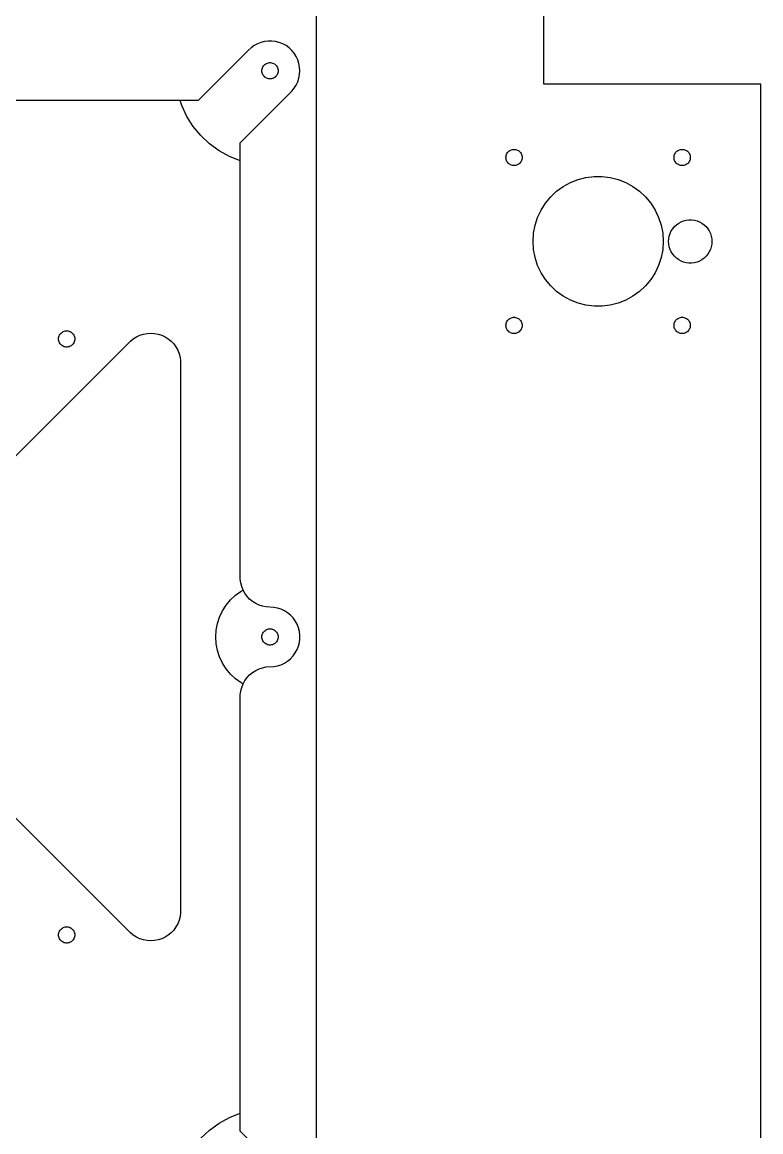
# Model space of a CAD drawing. Header units: millimetres. Extents: x -400 to 400, y 10 to 536.
# Drawn here: x 263.8 to 400, y 188.7 to 393.5 of the extents above; entities that cross this region are included whole.
import ezdxf

# ---------------------------------------------------------------- set-up
doc = ezdxf.new("R2010")
doc.units = ezdxf.units.MM
doc.layers.add('iTopie_plates-LaserCut_2x0.25in_thickness_2x400mm_2x380mm_2x330mm_rods_wide-triangle-holes.dxf_layer_1', color=1, linetype='Continuous')
doc.layers.add('iTopie_plates-LaserCut_2x0.25in_thickness_2x400mm_2x380mm_2x330mm_rods_wide-triangle-holes.dxf_layer_2', color=2, linetype='Continuous')

msp = doc.modelspace()

# ---------------------------------------------------------------- linework, layer by layer
at = {"layer": 'iTopie_plates-LaserCut_2x0.25in_thickness_2x400mm_2x380mm_2x330mm_rods_wide-triangle-holes.dxf_layer_1'}
for points in [[(318, 466), (318, 166)], [(400, 106), (400, 382), (400, 382), (360, 382), (360, 382), (360, 398)], [(313.509, 179.265), (304, 188.774), (304, 188.774), (304, 269), (304, 269), (304.011, 269), (304.011, 269), (304.011, 269.345), (304.011, 269.345), (304.097, 270.031), (304.097, 270.031), (304.269, 270.7), (304.269, 270.7), (304.523, 271.342), (304.523, 271.342), (304.856, 271.947), (304.856, 271.947), (305.262, 272.506), (305.262, 272.506), (305.735, 273.009), (305.735, 273.009), (306.267, 273.45), (306.267, 273.45), (306.85, 273.82), (306.85, 273.82), (307.475, 274.114), (307.475, 274.114), (308.132, 274.327), (308.132, 274.327), (308.811, 274.457), (308.811, 274.457), (310.189, 274.543), (310.189, 274.543), (310.868, 274.673), (310.868, 274.673), (311.525, 274.886), (311.525, 274.886), (312.15, 275.18), (312.15, 275.18), (312.733, 275.55), (312.733, 275.55), (313.265, 275.991), (313.265, 275.991), (313.738, 276.494), (313.738, 276.494), (314.144, 277.053), (314.144, 277.053), (314.477, 277.658), (314.477, 277.658), (314.731, 278.3), (314.731, 278.3), (314.903, 278.969), (314.903, 278.969), (314.989, 279.655), (314.989, 279.655), (314.989, 280.345), (314.989, 280.345), (314.903, 281.031), (314.903, 281.031), (314.731, 281.7), (314.731, 281.7), (314.477, 282.342), (314.477, 282.342), (314.144, 282.947), (314.144, 282.947), (313.738, 283.506), (313.738, 283.506), (313.265, 284.009), (313.265, 284.009), (312.733, 284.45), (312.733, 284.45), (312.15, 284.82), (312.15, 284.82), (311.525, 285.114), (311.525, 285.114), (310.868, 285.327), (310.868, 285.327), (310.189, 285.457), (310.189, 285.457), (308.811, 285.543), (308.811, 285.543), (308.132, 285.673), (308.132, 285.673), (307.475, 285.886), (307.475, 285.886), (306.85, 286.18), (306.85, 286.18), (306.267, 286.55), (306.267, 286.55), (305.735, 286.991), (305.735, 286.991), (305.262, 287.494), (305.262, 287.494), (304.856, 288.053), (304.856, 288.053), (304.523, 288.658), (304.523, 288.658), (304.269, 289.3), (304.269, 289.3), (304.097, 289.969), (304.097, 289.969), (304.011, 290.655), (304.011, 290.655), (304.011, 291), (304.011, 291), (304, 291), (304, 291), (304, 371.226), (304, 371.226), (313.509, 380.735), (313.509, 380.735), (313.95, 381.267), (313.95, 381.267), (314.32, 381.85), (314.32, 381.85), (314.614, 382.475), (314.614, 382.475), (314.827, 383.132), (314.827, 383.132), (314.957, 383.811), (314.957, 383.811), (315, 384.5), (315, 384.5), (314.957, 385.189), (314.957, 385.189), (314.827, 385.868), (314.827, 385.868), (314.614, 386.525), (314.614, 386.525), (314.32, 387.15), (314.32, 387.15), (313.95, 387.733), (313.95, 387.733), (313.509, 388.265), (313.509, 388.265), (313.006, 388.738), (313.006, 388.738), (312.447, 389.144), (312.447, 389.144), (311.842, 389.477), (311.842, 389.477), (311.2, 389.731), (311.2, 389.731), (310.531, 389.903), (310.531, 389.903), (309.845, 389.989), (309.845, 389.989), (309.155, 389.989), (309.155, 389.989), (308.469, 389.903), (308.469, 389.903), (307.8, 389.731), (307.8, 389.731), (307.158, 389.477), (307.158, 389.477), (306.553, 389.144), (306.553, 389.144), (305.994, 388.738), (305.994, 388.738), (305.491, 388.265), (305.491, 388.265), (296.226, 379), (296.226, 379), (113.774, 379)], [(309.406, 383.003), (309.219, 383.027), (309.219, 383.027), (309.036, 383.073), (309.036, 383.073), (308.861, 383.143), (308.861, 383.143), (308.696, 383.234), (308.696, 383.234), (308.544, 383.344), (308.544, 383.344), (308.407, 383.473), (308.407, 383.473), (308.286, 383.618), (308.286, 383.618), (308.186, 383.777), (308.186, 383.777), (308.105, 383.948), (308.105, 383.948), (308.047, 384.127), (308.047, 384.127), (308.012, 384.312), (308.012, 384.312), (308, 384.5), (308, 384.5), (308.012, 384.688), (308.012, 384.688), (308.047, 384.873), (308.047, 384.873), (308.105, 385.052), (308.105, 385.052), (308.186, 385.223), (308.186, 385.223), (308.286, 385.382), (308.286, 385.382), (308.407, 385.527), (308.407, 385.527), (308.544, 385.656), (308.544, 385.656), (308.696, 385.766), (308.696, 385.766), (308.861, 385.857), (308.861, 385.857), (309.036, 385.927), (309.036, 385.927), (309.219, 385.973), (309.219, 385.973), (309.406, 385.997), (309.406, 385.997), (309.594, 385.997), (309.594, 385.997), (309.781, 385.973), (309.781, 385.973), (309.964, 385.927), (309.964, 385.927), (310.139, 385.857), (310.139, 385.857), (310.304, 385.766), (310.304, 385.766), (310.456, 385.656), (310.456, 385.656), (310.593, 385.527), (310.593, 385.527), (310.714, 385.382), (310.714, 385.382), (310.814, 385.223), (310.814, 385.223), (310.895, 385.052), (310.895, 385.052), (310.953, 384.873), (310.953, 384.873), (310.988, 384.688), (310.988, 384.688), (311, 384.5), (311, 384.5), (310.988, 384.312), (310.988, 384.312), (310.953, 384.127), (310.953, 384.127), (310.895, 383.948), (310.895, 383.948), (310.814, 383.777), (310.814, 383.777), (310.714, 383.618), (310.714, 383.618), (310.593, 383.473), (310.593, 383.473), (310.456, 383.344), (310.456, 383.344), (310.304, 383.234), (310.304, 383.234), (310.139, 383.143), (310.139, 383.143), (309.964, 383.073), (309.964, 383.073), (309.781, 383.027), (309.781, 383.027), (309.594, 383.003), (309.594, 383.003), (309.406, 383.003)], [(354.406, 367.003), (354.219, 367.027), (354.219, 367.027), (354.036, 367.073), (354.036, 367.073), (353.861, 367.143), (353.861, 367.143), (353.696, 367.234), (353.696, 367.234), (353.544, 367.344), (353.544, 367.344), (353.407, 367.473), (353.407, 367.473), (353.286, 367.618), (353.286, 367.618), (353.186, 367.777), (353.186, 367.777), (353.105, 367.948), (353.105, 367.948), (353.047, 368.127), (353.047, 368.127), (353.012, 368.312), (353.012, 368.312), (353, 368.5), (353, 368.5), (353.012, 368.688), (353.012, 368.688), (353.047, 368.873), (353.047, 368.873), (353.105, 369.052), (353.105, 369.052), (353.186, 369.223), (353.186, 369.223), (353.286, 369.382), (353.286, 369.382), (353.407, 369.527), (353.407, 369.527), (353.544, 369.656), (353.544, 369.656), (353.696, 369.766), (353.696, 369.766), (353.861, 369.857), (353.861, 369.857), (354.036, 369.927), (354.036, 369.927), (354.219, 369.973), (354.219, 369.973), (354.406, 369.997), (354.406, 369.997), (354.594, 369.997), (354.594, 369.997), (354.781, 369.973), (354.781, 369.973), (354.964, 369.927), (354.964, 369.927), (355.139, 369.857), (355.139, 369.857), (355.304, 369.766), (355.304, 369.766), (355.456, 369.656), (355.456, 369.656), (355.593, 369.527), (355.593, 369.527), (355.714, 369.382), (355.714, 369.382), (355.814, 369.223), (355.814, 369.223), (355.895, 369.052), (355.895, 369.052), (355.953, 368.873), (355.953, 368.873), (355.988, 368.688), (355.988, 368.688), (356, 368.5), (356, 368.5), (355.988, 368.312), (355.988, 368.312), (355.953, 368.127), (355.953, 368.127), (355.895, 367.948), (355.895, 367.948), (355.814, 367.777), (355.814, 367.777), (355.714, 367.618), (355.714, 367.618), (355.593, 367.473), (355.593, 367.473), (355.456, 367.344), (355.456, 367.344), (355.304, 367.234), (355.304, 367.234), (355.139, 367.143), (355.139, 367.143), (354.964, 367.073), (354.964, 367.073), (354.781, 367.027), (354.781, 367.027), (354.594, 367.003), (354.594, 367.003), (354.406, 367.003)], [(385.406, 367.003), (385.219, 367.027), (385.219, 367.027), (385.036, 367.073), (385.036, 367.073), (384.861, 367.143), (384.861, 367.143), (384.696, 367.234), (384.696, 367.234), (384.544, 367.344), (384.544, 367.344), (384.407, 367.473), (384.407, 367.473), (384.286, 367.618), (384.286, 367.618), (384.186, 367.777), (384.186, 367.777), (384.105, 367.948), (384.105, 367.948), (384.047, 368.127), (384.047, 368.127), (384.012, 368.312), (384.012, 368.312), (384, 368.5), (384, 368.5), (384.012, 368.688), (384.012, 368.688), (384.047, 368.873), (384.047, 368.873), (384.105, 369.052), (384.105, 369.052), (384.186, 369.223), (384.186, 369.223), (384.286, 369.382), (384.286, 369.382), (384.407, 369.527), (384.407, 369.527), (384.544, 369.656), (384.544, 369.656), (384.696, 369.766), (384.696, 369.766), (384.861, 369.857), (384.861, 369.857), (385.036, 369.927), (385.036, 369.927), (385.219, 369.973), (385.219, 369.973), (385.406, 369.997), (385.406, 369.997), (385.594, 369.997), (385.594, 369.997), (385.781, 369.973), (385.781, 369.973), (385.964, 369.927), (385.964, 369.927), (386.139, 369.857), (386.139, 369.857), (386.304, 369.766), (386.304, 369.766), (386.456, 369.656), (386.456, 369.656), (386.593, 369.527), (386.593, 369.527), (386.714, 369.382), (386.714, 369.382), (386.814, 369.223), (386.814, 369.223), (386.895, 369.052), (386.895, 369.052), (386.953, 368.873), (386.953, 368.873), (386.988, 368.688), (386.988, 368.688), (387, 368.5), (387, 368.5), (386.988, 368.312), (386.988, 368.312), (386.953, 368.127), (386.953, 368.127), (386.895, 367.948), (386.895, 367.948), (386.814, 367.777), (386.814, 367.777), (386.714, 367.618), (386.714, 367.618), (386.593, 367.473), (386.593, 367.473), (386.456, 367.344), (386.456, 367.344), (386.304, 367.234), (386.304, 367.234), (386.139, 367.143), (386.139, 367.143), (385.964, 367.073), (385.964, 367.073), (385.781, 367.027), (385.781, 367.027), (385.594, 367.003), (385.594, 367.003), (385.406, 367.003)], [(369.247, 341.024), (367.751, 341.213), (367.751, 341.213), (366.292, 341.587), (366.292, 341.587), (364.891, 342.142), (364.891, 342.142), (363.57, 342.868), (363.57, 342.868), (362.351, 343.754), (362.351, 343.754), (361.252, 344.785), (361.252, 344.785), (360.292, 345.947), (360.292, 345.947), (359.484, 347.219), (359.484, 347.219), (358.843, 348.583), (358.843, 348.583), (358.377, 350.016), (358.377, 350.016), (358.095, 351.496), (358.095, 351.496), (358, 353), (358, 353), (358.095, 354.504), (358.095, 354.504), (358.377, 355.984), (358.377, 355.984), (358.843, 357.417), (358.843, 357.417), (359.484, 358.781), (359.484, 358.781), (360.292, 360.053), (360.292, 360.053), (361.252, 361.215), (361.252, 361.215), (362.351, 362.246), (362.351, 362.246), (363.57, 363.132), (363.57, 363.132), (364.891, 363.858), (364.891, 363.858), (366.292, 364.413), (366.292, 364.413), (367.751, 364.787), (367.751, 364.787), (369.247, 364.976), (369.247, 364.976), (370.753, 364.976), (370.753, 364.976), (372.249, 364.787), (372.249, 364.787), (373.708, 364.413), (373.708, 364.413), (375.109, 363.858), (375.109, 363.858), (376.43, 363.132), (376.43, 363.132), (377.649, 362.246), (377.649, 362.246), (378.748, 361.215), (378.748, 361.215), (379.708, 360.053), (379.708, 360.053), (380.516, 358.781), (380.516, 358.781), (381.157, 357.417), (381.157, 357.417), (381.623, 355.984), (381.623, 355.984), (381.905, 354.504), (381.905, 354.504), (382, 353), (382, 353), (381.905, 351.496), (381.905, 351.496), (381.623, 350.016), (381.623, 350.016), (381.157, 348.583), (381.157, 348.583), (380.516, 347.219), (380.516, 347.219), (379.708, 345.947), (379.708, 345.947), (378.748, 344.785), (378.748, 344.785), (377.649, 343.754), (377.649, 343.754), (376.43, 342.868), (376.43, 342.868), (375.109, 342.142), (375.109, 342.142), (373.708, 341.587), (373.708, 341.587), (372.249, 341.213), (372.249, 341.213), (370.753, 341.024), (370.753, 341.024), (369.247, 341.024)], [(386.749, 349.008), (386.25, 349.071), (386.25, 349.071), (385.764, 349.196), (385.764, 349.196), (385.297, 349.381), (385.297, 349.381), (384.857, 349.623), (384.857, 349.623), (384.45, 349.918), (384.45, 349.918), (384.084, 350.262), (384.084, 350.262), (383.764, 350.649), (383.764, 350.649), (383.495, 351.073), (383.495, 351.073), (383.281, 351.528), (383.281, 351.528), (383.126, 352.005), (383.126, 352.005), (383.032, 352.499), (383.032, 352.499), (383, 353), (383, 353), (383.032, 353.501), (383.032, 353.501), (383.126, 353.995), (383.126, 353.995), (383.281, 354.472), (383.281, 354.472), (383.495, 354.927), (383.495, 354.927), (383.764, 355.351), (383.764, 355.351), (384.084, 355.738), (384.084, 355.738), (384.45, 356.082), (384.45, 356.082), (384.857, 356.377), (384.857, 356.377), (385.297, 356.619), (385.297, 356.619), (385.764, 356.804), (385.764, 356.804), (386.25, 356.929), (386.25, 356.929), (386.749, 356.992), (386.749, 356.992), (387.251, 356.992), (387.251, 356.992), (387.75, 356.929), (387.75, 356.929), (388.236, 356.804), (388.236, 356.804), (388.703, 356.619), (388.703, 356.619), (389.143, 356.377), (389.143, 356.377), (389.55, 356.082), (389.55, 356.082), (389.916, 355.738), (389.916, 355.738), (390.236, 355.351), (390.236, 355.351), (390.505, 354.927), (390.505, 354.927), (390.719, 354.472), (390.719, 354.472), (390.874, 353.995), (390.874, 353.995), (390.968, 353.501), (390.968, 353.501), (391, 353), (391, 353), (390.968, 352.499), (390.968, 352.499), (390.874, 352.005), (390.874, 352.005), (390.719, 351.528), (390.719, 351.528), (390.505, 351.073), (390.505, 351.073), (390.236, 350.649), (390.236, 350.649), (389.916, 350.262), (389.916, 350.262), (389.55, 349.918), (389.55, 349.918), (389.143, 349.623), (389.143, 349.623), (388.703, 349.381), (388.703, 349.381), (388.236, 349.196), (388.236, 349.196), (387.75, 349.071), (387.75, 349.071), (387.251, 349.008), (387.251, 349.008), (386.749, 349.008)], [(354.406, 336.003), (354.219, 336.027), (354.219, 336.027), (354.036, 336.073), (354.036, 336.073), (353.861, 336.143), (353.861, 336.143), (353.696, 336.234), (353.696, 336.234), (353.544, 336.344), (353.544, 336.344), (353.407, 336.473), (353.407, 336.473), (353.286, 336.618), (353.286, 336.618), (353.186, 336.777), (353.186, 336.777), (353.105, 336.948), (353.105, 336.948), (353.047, 337.127), (353.047, 337.127), (353.012, 337.312), (353.012, 337.312), (353, 337.5), (353, 337.5), (353.012, 337.688), (353.012, 337.688), (353.047, 337.873), (353.047, 337.873), (353.105, 338.052), (353.105, 338.052), (353.186, 338.223), (353.186, 338.223), (353.286, 338.382), (353.286, 338.382), (353.407, 338.527), (353.407, 338.527), (353.544, 338.656), (353.544, 338.656), (353.696, 338.766), (353.696, 338.766), (353.861, 338.857), (353.861, 338.857), (354.036, 338.927), (354.036, 338.927), (354.219, 338.973), (354.219, 338.973), (354.406, 338.997), (354.406, 338.997), (354.594, 338.997), (354.594, 338.997), (354.781, 338.973), (354.781, 338.973), (354.964, 338.927), (354.964, 338.927), (355.139, 338.857), (355.139, 338.857), (355.304, 338.766), (355.304, 338.766), (355.456, 338.656), (355.456, 338.656), (355.593, 338.527), (355.593, 338.527), (355.714, 338.382), (355.714, 338.382), (355.814, 338.223), (355.814, 338.223), (355.895, 338.052), (355.895, 338.052), (355.953, 337.873), (355.953, 337.873), (355.988, 337.688), (355.988, 337.688), (356, 337.5), (356, 337.5), (355.988, 337.312), (355.988, 337.312), (355.953, 337.127), (355.953, 337.127), (355.895, 336.948), (355.895, 336.948), (355.814, 336.777), (355.814, 336.777), (355.714, 336.618), (355.714, 336.618), (355.593, 336.473), (355.593, 336.473), (355.456, 336.344), (355.456, 336.344), (355.304, 336.234), (355.304, 336.234), (355.139, 336.143), (355.139, 336.143), (354.964, 336.073), (354.964, 336.073), (354.781, 336.027), (354.781, 336.027), (354.594, 336.003), (354.594, 336.003), (354.406, 336.003)], [(385.406, 336.003), (385.219, 336.027), (385.219, 336.027), (385.036, 336.073), (385.036, 336.073), (384.861, 336.143), (384.861, 336.143), (384.696, 336.234), (384.696, 336.234), (384.544, 336.344), (384.544, 336.344), (384.407, 336.473), (384.407, 336.473), (384.286, 336.618), (384.286, 336.618), (384.186, 336.777), (384.186, 336.777), (384.105, 336.948), (384.105, 336.948), (384.047, 337.127), (384.047, 337.127), (384.012, 337.312), (384.012, 337.312), (384, 337.5), (384, 337.5), (384.012, 337.688), (384.012, 337.688), (384.047, 337.873), (384.047, 337.873), (384.105, 338.052), (384.105, 338.052), (384.186, 338.223), (384.186, 338.223), (384.286, 338.382), (384.286, 338.382), (384.407, 338.527), (384.407, 338.527), (384.544, 338.656), (384.544, 338.656), (384.696, 338.766), (384.696, 338.766), (384.861, 338.857), (384.861, 338.857), (385.036, 338.927), (385.036, 338.927), (385.219, 338.973), (385.219, 338.973), (385.406, 338.997), (385.406, 338.997), (385.594, 338.997), (385.594, 338.997), (385.781, 338.973), (385.781, 338.973), (385.964, 338.927), (385.964, 338.927), (386.139, 338.857), (386.139, 338.857), (386.304, 338.766), (386.304, 338.766), (386.456, 338.656), (386.456, 338.656), (386.593, 338.527), (386.593, 338.527), (386.714, 338.382), (386.714, 338.382), (386.814, 338.223), (386.814, 338.223), (386.895, 338.052), (386.895, 338.052), (386.953, 337.873), (386.953, 337.873), (386.988, 337.688), (386.988, 337.688), (387, 337.5), (387, 337.5), (386.988, 337.312), (386.988, 337.312), (386.953, 337.127), (386.953, 337.127), (386.895, 336.948), (386.895, 336.948), (386.814, 336.777), (386.814, 336.777), (386.714, 336.618), (386.714, 336.618), (386.593, 336.473), (386.593, 336.473), (386.456, 336.344), (386.456, 336.344), (386.304, 336.234), (386.304, 336.234), (386.139, 336.143), (386.139, 336.143), (385.964, 336.073), (385.964, 336.073), (385.781, 336.027), (385.781, 336.027), (385.594, 336.003), (385.594, 336.003), (385.406, 336.003)], [(233.155, 284.009), (283.735, 334.589), (283.735, 334.589), (284.267, 335.029), (284.267, 335.029), (284.85, 335.399), (284.85, 335.399), (285.475, 335.693), (285.475, 335.693), (286.132, 335.907), (286.132, 335.907), (286.811, 336.036), (286.811, 336.036), (287.5, 336.08), (287.5, 336.08), (288.189, 336.036), (288.189, 336.036), (288.868, 335.907), (288.868, 335.907), (289.525, 335.693), (289.525, 335.693), (290.15, 335.399), (290.15, 335.399), (290.733, 335.029), (290.733, 335.029), (291.265, 334.589), (291.265, 334.589), (291.738, 334.086), (291.738, 334.086), (292.144, 333.527), (292.144, 333.527), (292.477, 332.921), (292.477, 332.921), (292.731, 332.279), (292.731, 332.279), (292.903, 331.61), (292.903, 331.61), (292.989, 330.925), (292.989, 330.925), (292.989, 229.075), (292.989, 229.075), (292.903, 228.39), (292.903, 228.39), (292.731, 227.721), (292.731, 227.721), (292.477, 227.079), (292.477, 227.079), (292.144, 226.473), (292.144, 226.473), (291.738, 225.914), (291.738, 225.914), (291.265, 225.411), (291.265, 225.411), (290.733, 224.971), (290.733, 224.971), (290.15, 224.601), (290.15, 224.601), (289.525, 224.307), (289.525, 224.307), (288.868, 224.093), (288.868, 224.093), (288.189, 223.964), (288.189, 223.964), (287.5, 223.92), (287.5, 223.92), (286.811, 223.964)], [(271.906, 333.503), (271.719, 333.527), (271.719, 333.527), (271.536, 333.573), (271.536, 333.573), (271.361, 333.643), (271.361, 333.643), (271.196, 333.734), (271.196, 333.734), (271.044, 333.844), (271.044, 333.844), (270.907, 333.973), (270.907, 333.973), (270.786, 334.118), (270.786, 334.118), (270.686, 334.277), (270.686, 334.277), (270.605, 334.448), (270.605, 334.448), (270.547, 334.627), (270.547, 334.627), (270.512, 334.812), (270.512, 334.812), (270.5, 335), (270.5, 335), (270.512, 335.188), (270.512, 335.188), (270.547, 335.373), (270.547, 335.373), (270.605, 335.552), (270.605, 335.552), (270.686, 335.723), (270.686, 335.723), (270.786, 335.882), (270.786, 335.882), (270.907, 336.027), (270.907, 336.027), (271.044, 336.156), (271.044, 336.156), (271.196, 336.266), (271.196, 336.266), (271.361, 336.357), (271.361, 336.357), (271.536, 336.427), (271.536, 336.427), (271.719, 336.473), (271.719, 336.473), (271.906, 336.497), (271.906, 336.497), (272.094, 336.497), (272.094, 336.497), (272.281, 336.473), (272.281, 336.473), (272.464, 336.427), (272.464, 336.427), (272.639, 336.357), (272.639, 336.357), (272.804, 336.266), (272.804, 336.266), (272.956, 336.156), (272.956, 336.156), (273.093, 336.027), (273.093, 336.027), (273.214, 335.882), (273.214, 335.882), (273.314, 335.723), (273.314, 335.723), (273.395, 335.552), (273.395, 335.552), (273.453, 335.373), (273.453, 335.373), (273.488, 335.188), (273.488, 335.188), (273.5, 335), (273.5, 335), (273.488, 334.812), (273.488, 334.812), (273.453, 334.627), (273.453, 334.627), (273.395, 334.448), (273.395, 334.448), (273.314, 334.277), (273.314, 334.277), (273.214, 334.118), (273.214, 334.118), (273.093, 333.973), (273.093, 333.973), (272.956, 333.844), (272.956, 333.844), (272.804, 333.734), (272.804, 333.734), (272.639, 333.643), (272.639, 333.643), (272.464, 333.573), (272.464, 333.573), (272.281, 333.527), (272.281, 333.527), (272.094, 333.503), (272.094, 333.503), (271.906, 333.503)], [(309.406, 278.503), (309.219, 278.527), (309.219, 278.527), (309.036, 278.573), (309.036, 278.573), (308.861, 278.643), (308.861, 278.643), (308.696, 278.734), (308.696, 278.734), (308.544, 278.844), (308.544, 278.844), (308.407, 278.973), (308.407, 278.973), (308.286, 279.118), (308.286, 279.118), (308.186, 279.277), (308.186, 279.277), (308.105, 279.448), (308.105, 279.448), (308.047, 279.627), (308.047, 279.627), (308.012, 279.812), (308.012, 279.812), (308, 280), (308, 280), (308.012, 280.188), (308.012, 280.188), (308.047, 280.373), (308.047, 280.373), (308.105, 280.552), (308.105, 280.552), (308.186, 280.723), (308.186, 280.723), (308.286, 280.882), (308.286, 280.882), (308.407, 281.027), (308.407, 281.027), (308.544, 281.156), (308.544, 281.156), (308.696, 281.266), (308.696, 281.266), (308.861, 281.357), (308.861, 281.357), (309.036, 281.427), (309.036, 281.427), (309.219, 281.473), (309.219, 281.473), (309.406, 281.497), (309.406, 281.497), (309.594, 281.497), (309.594, 281.497), (309.781, 281.473), (309.781, 281.473), (309.964, 281.427), (309.964, 281.427), (310.139, 281.357), (310.139, 281.357), (310.304, 281.266), (310.304, 281.266), (310.456, 281.156), (310.456, 281.156), (310.593, 281.027), (310.593, 281.027), (310.714, 280.882), (310.714, 280.882), (310.814, 280.723), (310.814, 280.723), (310.895, 280.552), (310.895, 280.552), (310.953, 280.373), (310.953, 280.373), (310.988, 280.188), (310.988, 280.188), (311, 280), (311, 280), (310.988, 279.812), (310.988, 279.812), (310.953, 279.627), (310.953, 279.627), (310.895, 279.448), (310.895, 279.448), (310.814, 279.277), (310.814, 279.277), (310.714, 279.118), (310.714, 279.118), (310.593, 278.973), (310.593, 278.973), (310.456, 278.844), (310.456, 278.844), (310.304, 278.734), (310.304, 278.734), (310.139, 278.643), (310.139, 278.643), (309.964, 278.573), (309.964, 278.573), (309.781, 278.527), (309.781, 278.527), (309.594, 278.503), (309.594, 278.503), (309.406, 278.503)], [(286.811, 223.964), (286.132, 224.093), (286.132, 224.093), (285.475, 224.307), (285.475, 224.307), (284.85, 224.601), (284.85, 224.601), (284.267, 224.971), (284.267, 224.971), (283.735, 225.411), (283.735, 225.411), (233.155, 275.991)], [(271.906, 223.503), (271.719, 223.527), (271.719, 223.527), (271.536, 223.573), (271.536, 223.573), (271.361, 223.643), (271.361, 223.643), (271.196, 223.734), (271.196, 223.734), (271.044, 223.844), (271.044, 223.844), (270.907, 223.973), (270.907, 223.973), (270.786, 224.118), (270.786, 224.118), (270.686, 224.277), (270.686, 224.277), (270.605, 224.448), (270.605, 224.448), (270.547, 224.627), (270.547, 224.627), (270.512, 224.812), (270.512, 224.812), (270.5, 225), (270.5, 225), (270.512, 225.188), (270.512, 225.188), (270.547, 225.373), (270.547, 225.373), (270.605, 225.552), (270.605, 225.552), (270.686, 225.723), (270.686, 225.723), (270.786, 225.882), (270.786, 225.882), (270.907, 226.027), (270.907, 226.027), (271.044, 226.156), (271.044, 226.156), (271.196, 226.266), (271.196, 226.266), (271.361, 226.357), (271.361, 226.357), (271.536, 226.427), (271.536, 226.427), (271.719, 226.473), (271.719, 226.473), (271.906, 226.497), (271.906, 226.497), (272.094, 226.497), (272.094, 226.497), (272.281, 226.473), (272.281, 226.473), (272.464, 226.427), (272.464, 226.427), (272.639, 226.357), (272.639, 226.357), (272.804, 226.266), (272.804, 226.266), (272.956, 226.156), (272.956, 226.156), (273.093, 226.027), (273.093, 226.027), (273.214, 225.882), (273.214, 225.882), (273.314, 225.723), (273.314, 225.723), (273.395, 225.552), (273.395, 225.552), (273.453, 225.373), (273.453, 225.373), (273.488, 225.188), (273.488, 225.188), (273.5, 225), (273.5, 225), (273.488, 224.812), (273.488, 224.812), (273.453, 224.627), (273.453, 224.627), (273.395, 224.448), (273.395, 224.448), (273.314, 224.277), (273.314, 224.277), (273.214, 224.118), (273.214, 224.118), (273.093, 223.973), (273.093, 223.973), (272.956, 223.844), (272.956, 223.844), (272.804, 223.734), (272.804, 223.734), (272.639, 223.643), (272.639, 223.643), (272.464, 223.573), (272.464, 223.573), (272.281, 223.527), (272.281, 223.527), (272.094, 223.503), (272.094, 223.503), (271.906, 223.503)]]:
    msp.add_lwpolyline(points, dxfattribs=at)
at = {"layer": 'iTopie_plates-LaserCut_2x0.25in_thickness_2x400mm_2x380mm_2x330mm_rods_wide-triangle-holes.dxf_layer_2'}
for points in [[(318, 466), (318, 166)], [(400, 106), (400, 382), (400, 382), (360, 382), (360, 382), (360, 398)], [(296.743, 187.48), (298.345, 188.984), (298.345, 188.984), (300.123, 190.276), (300.123, 190.276), (302.049, 191.334), (302.049, 191.334), (304, 192.107), (304, 192.107), (304, 269), (304, 269), (304.011, 269), (304.011, 269), (304.011, 269.345), (304.011, 269.345), (304.097, 270.031), (304.097, 270.031), (304.269, 270.7), (304.269, 270.7), (304.526, 271.346), (304.526, 271.346), (304.142, 271.557), (304.142, 271.557), (303.126, 272.295), (303.126, 272.295), (302.21, 273.155), (302.21, 273.155), (301.41, 274.122), (301.41, 274.122), (300.737, 275.182), (300.737, 275.182), (300.202, 276.319), (300.202, 276.319), (299.814, 277.513), (299.814, 277.513), (299.579, 278.747), (299.579, 278.747), (299.5, 280), (299.5, 280), (299.579, 281.253), (299.579, 281.253), (299.814, 282.487), (299.814, 282.487), (300.202, 283.681), (300.202, 283.681), (300.737, 284.818), (300.737, 284.818), (301.41, 285.878), (301.41, 285.878), (302.21, 286.845), (302.21, 286.845), (303.126, 287.705), (303.126, 287.705), (304.142, 288.443), (304.142, 288.443), (304.526, 288.654), (304.526, 288.654), (304.269, 289.3), (304.269, 289.3), (304.097, 289.969), (304.097, 289.969), (304.011, 290.655), (304.011, 290.655), (304.011, 291), (304.011, 291), (304, 291), (304, 291), (304, 367.893), (304, 367.893), (302.049, 368.666), (302.049, 368.666), (300.123, 369.724), (300.123, 369.724), (298.345, 371.016), (298.345, 371.016), (296.743, 372.52), (296.743, 372.52), (295.342, 374.214), (295.342, 374.214), (294.165, 376.069), (294.165, 376.069), (293.229, 378.058), (293.229, 378.058), (292.923, 379), (292.923, 379), (117.077, 379)], [(354.406, 367.003), (354.219, 367.027), (354.219, 367.027), (354.036, 367.073), (354.036, 367.073), (353.861, 367.143), (353.861, 367.143), (353.696, 367.234), (353.696, 367.234), (353.544, 367.344), (353.544, 367.344), (353.407, 367.473), (353.407, 367.473), (353.286, 367.618), (353.286, 367.618), (353.186, 367.777), (353.186, 367.777), (353.105, 367.948), (353.105, 367.948), (353.047, 368.127), (353.047, 368.127), (353.012, 368.312), (353.012, 368.312), (353, 368.5), (353, 368.5), (353.012, 368.688), (353.012, 368.688), (353.047, 368.873), (353.047, 368.873), (353.105, 369.052), (353.105, 369.052), (353.186, 369.223), (353.186, 369.223), (353.286, 369.382), (353.286, 369.382), (353.407, 369.527), (353.407, 369.527), (353.544, 369.656), (353.544, 369.656), (353.696, 369.766), (353.696, 369.766), (353.861, 369.857), (353.861, 369.857), (354.036, 369.927), (354.036, 369.927), (354.219, 369.973), (354.219, 369.973), (354.406, 369.997), (354.406, 369.997), (354.594, 369.997), (354.594, 369.997), (354.781, 369.973), (354.781, 369.973), (354.964, 369.927), (354.964, 369.927), (355.139, 369.857), (355.139, 369.857), (355.304, 369.766), (355.304, 369.766), (355.456, 369.656), (355.456, 369.656), (355.593, 369.527), (355.593, 369.527), (355.714, 369.382), (355.714, 369.382), (355.814, 369.223), (355.814, 369.223), (355.895, 369.052), (355.895, 369.052), (355.953, 368.873), (355.953, 368.873), (355.988, 368.688), (355.988, 368.688), (356, 368.5), (356, 368.5), (355.988, 368.312), (355.988, 368.312), (355.953, 368.127), (355.953, 368.127), (355.895, 367.948), (355.895, 367.948), (355.814, 367.777), (355.814, 367.777), (355.714, 367.618), (355.714, 367.618), (355.593, 367.473), (355.593, 367.473), (355.456, 367.344), (355.456, 367.344), (355.304, 367.234), (355.304, 367.234), (355.139, 367.143), (355.139, 367.143), (354.964, 367.073), (354.964, 367.073), (354.781, 367.027), (354.781, 367.027), (354.594, 367.003), (354.594, 367.003), (354.406, 367.003)], [(385.406, 367.003), (385.219, 367.027), (385.219, 367.027), (385.036, 367.073), (385.036, 367.073), (384.861, 367.143), (384.861, 367.143), (384.696, 367.234), (384.696, 367.234), (384.544, 367.344), (384.544, 367.344), (384.407, 367.473), (384.407, 367.473), (384.286, 367.618), (384.286, 367.618), (384.186, 367.777), (384.186, 367.777), (384.105, 367.948), (384.105, 367.948), (384.047, 368.127), (384.047, 368.127), (384.012, 368.312), (384.012, 368.312), (384, 368.5), (384, 368.5), (384.012, 368.688), (384.012, 368.688), (384.047, 368.873), (384.047, 368.873), (384.105, 369.052), (384.105, 369.052), (384.186, 369.223), (384.186, 369.223), (384.286, 369.382), (384.286, 369.382), (384.407, 369.527), (384.407, 369.527), (384.544, 369.656), (384.544, 369.656), (384.696, 369.766), (384.696, 369.766), (384.861, 369.857), (384.861, 369.857), (385.036, 369.927), (385.036, 369.927), (385.219, 369.973), (385.219, 369.973), (385.406, 369.997), (385.406, 369.997), (385.594, 369.997), (385.594, 369.997), (385.781, 369.973), (385.781, 369.973), (385.964, 369.927), (385.964, 369.927), (386.139, 369.857), (386.139, 369.857), (386.304, 369.766), (386.304, 369.766), (386.456, 369.656), (386.456, 369.656), (386.593, 369.527), (386.593, 369.527), (386.714, 369.382), (386.714, 369.382), (386.814, 369.223), (386.814, 369.223), (386.895, 369.052), (386.895, 369.052), (386.953, 368.873), (386.953, 368.873), (386.988, 368.688), (386.988, 368.688), (387, 368.5), (387, 368.5), (386.988, 368.312), (386.988, 368.312), (386.953, 368.127), (386.953, 368.127), (386.895, 367.948), (386.895, 367.948), (386.814, 367.777), (386.814, 367.777), (386.714, 367.618), (386.714, 367.618), (386.593, 367.473), (386.593, 367.473), (386.456, 367.344), (386.456, 367.344), (386.304, 367.234), (386.304, 367.234), (386.139, 367.143), (386.139, 367.143), (385.964, 367.073), (385.964, 367.073), (385.781, 367.027), (385.781, 367.027), (385.594, 367.003), (385.594, 367.003), (385.406, 367.003)], [(369.247, 341.024), (367.751, 341.213), (367.751, 341.213), (366.292, 341.587), (366.292, 341.587), (364.891, 342.142), (364.891, 342.142), (363.57, 342.868), (363.57, 342.868), (362.351, 343.754), (362.351, 343.754), (361.252, 344.785), (361.252, 344.785), (360.292, 345.947), (360.292, 345.947), (359.484, 347.219), (359.484, 347.219), (358.843, 348.583), (358.843, 348.583), (358.377, 350.016), (358.377, 350.016), (358.095, 351.496), (358.095, 351.496), (358, 353), (358, 353), (358.095, 354.504), (358.095, 354.504), (358.377, 355.984), (358.377, 355.984), (358.843, 357.417), (358.843, 357.417), (359.484, 358.781), (359.484, 358.781), (360.292, 360.053), (360.292, 360.053), (361.252, 361.215), (361.252, 361.215), (362.351, 362.246), (362.351, 362.246), (363.57, 363.132), (363.57, 363.132), (364.891, 363.858), (364.891, 363.858), (366.292, 364.413), (366.292, 364.413), (367.751, 364.787), (367.751, 364.787), (369.247, 364.976), (369.247, 364.976), (370.753, 364.976), (370.753, 364.976), (372.249, 364.787), (372.249, 364.787), (373.708, 364.413), (373.708, 364.413), (375.109, 363.858), (375.109, 363.858), (376.43, 363.132), (376.43, 363.132), (377.649, 362.246), (377.649, 362.246), (378.748, 361.215), (378.748, 361.215), (379.708, 360.053), (379.708, 360.053), (380.516, 358.781), (380.516, 358.781), (381.157, 357.417), (381.157, 357.417), (381.623, 355.984), (381.623, 355.984), (381.905, 354.504), (381.905, 354.504), (382, 353), (382, 353), (381.905, 351.496), (381.905, 351.496), (381.623, 350.016), (381.623, 350.016), (381.157, 348.583), (381.157, 348.583), (380.516, 347.219), (380.516, 347.219), (379.708, 345.947), (379.708, 345.947), (378.748, 344.785), (378.748, 344.785), (377.649, 343.754), (377.649, 343.754), (376.43, 342.868), (376.43, 342.868), (375.109, 342.142), (375.109, 342.142), (373.708, 341.587), (373.708, 341.587), (372.249, 341.213), (372.249, 341.213), (370.753, 341.024), (370.753, 341.024), (369.247, 341.024)], [(386.749, 349.008), (386.25, 349.071), (386.25, 349.071), (385.764, 349.196), (385.764, 349.196), (385.297, 349.381), (385.297, 349.381), (384.857, 349.623), (384.857, 349.623), (384.45, 349.918), (384.45, 349.918), (384.084, 350.262), (384.084, 350.262), (383.764, 350.649), (383.764, 350.649), (383.495, 351.073), (383.495, 351.073), (383.281, 351.528), (383.281, 351.528), (383.126, 352.005), (383.126, 352.005), (383.032, 352.499), (383.032, 352.499), (383, 353), (383, 353), (383.032, 353.501), (383.032, 353.501), (383.126, 353.995), (383.126, 353.995), (383.281, 354.472), (383.281, 354.472), (383.495, 354.927), (383.495, 354.927), (383.764, 355.351), (383.764, 355.351), (384.084, 355.738), (384.084, 355.738), (384.45, 356.082), (384.45, 356.082), (384.857, 356.377), (384.857, 356.377), (385.297, 356.619), (385.297, 356.619), (385.764, 356.804), (385.764, 356.804), (386.25, 356.929), (386.25, 356.929), (386.749, 356.992), (386.749, 356.992), (387.251, 356.992), (387.251, 356.992), (387.75, 356.929), (387.75, 356.929), (388.236, 356.804), (388.236, 356.804), (388.703, 356.619), (388.703, 356.619), (389.143, 356.377), (389.143, 356.377), (389.55, 356.082), (389.55, 356.082), (389.916, 355.738), (389.916, 355.738), (390.236, 355.351), (390.236, 355.351), (390.505, 354.927), (390.505, 354.927), (390.719, 354.472), (390.719, 354.472), (390.874, 353.995), (390.874, 353.995), (390.968, 353.501), (390.968, 353.501), (391, 353), (391, 353), (390.968, 352.499), (390.968, 352.499), (390.874, 352.005), (390.874, 352.005), (390.719, 351.528), (390.719, 351.528), (390.505, 351.073), (390.505, 351.073), (390.236, 350.649), (390.236, 350.649), (389.916, 350.262), (389.916, 350.262), (389.55, 349.918), (389.55, 349.918), (389.143, 349.623), (389.143, 349.623), (388.703, 349.381), (388.703, 349.381), (388.236, 349.196), (388.236, 349.196), (387.75, 349.071), (387.75, 349.071), (387.251, 349.008), (387.251, 349.008), (386.749, 349.008)], [(354.406, 336.003), (354.219, 336.027), (354.219, 336.027), (354.036, 336.073), (354.036, 336.073), (353.861, 336.143), (353.861, 336.143), (353.696, 336.234), (353.696, 336.234), (353.544, 336.344), (353.544, 336.344), (353.407, 336.473), (353.407, 336.473), (353.286, 336.618), (353.286, 336.618), (353.186, 336.777), (353.186, 336.777), (353.105, 336.948), (353.105, 336.948), (353.047, 337.127), (353.047, 337.127), (353.012, 337.312), (353.012, 337.312), (353, 337.5), (353, 337.5), (353.012, 337.688), (353.012, 337.688), (353.047, 337.873), (353.047, 337.873), (353.105, 338.052), (353.105, 338.052), (353.186, 338.223), (353.186, 338.223), (353.286, 338.382), (353.286, 338.382), (353.407, 338.527), (353.407, 338.527), (353.544, 338.656), (353.544, 338.656), (353.696, 338.766), (353.696, 338.766), (353.861, 338.857), (353.861, 338.857), (354.036, 338.927), (354.036, 338.927), (354.219, 338.973), (354.219, 338.973), (354.406, 338.997), (354.406, 338.997), (354.594, 338.997), (354.594, 338.997), (354.781, 338.973), (354.781, 338.973), (354.964, 338.927), (354.964, 338.927), (355.139, 338.857), (355.139, 338.857), (355.304, 338.766), (355.304, 338.766), (355.456, 338.656), (355.456, 338.656), (355.593, 338.527), (355.593, 338.527), (355.714, 338.382), (355.714, 338.382), (355.814, 338.223), (355.814, 338.223), (355.895, 338.052), (355.895, 338.052), (355.953, 337.873), (355.953, 337.873), (355.988, 337.688), (355.988, 337.688), (356, 337.5), (356, 337.5), (355.988, 337.312), (355.988, 337.312), (355.953, 337.127), (355.953, 337.127), (355.895, 336.948), (355.895, 336.948), (355.814, 336.777), (355.814, 336.777), (355.714, 336.618), (355.714, 336.618), (355.593, 336.473), (355.593, 336.473), (355.456, 336.344), (355.456, 336.344), (355.304, 336.234), (355.304, 336.234), (355.139, 336.143), (355.139, 336.143), (354.964, 336.073), (354.964, 336.073), (354.781, 336.027), (354.781, 336.027), (354.594, 336.003), (354.594, 336.003), (354.406, 336.003)], [(385.406, 336.003), (385.219, 336.027), (385.219, 336.027), (385.036, 336.073), (385.036, 336.073), (384.861, 336.143), (384.861, 336.143), (384.696, 336.234), (384.696, 336.234), (384.544, 336.344), (384.544, 336.344), (384.407, 336.473), (384.407, 336.473), (384.286, 336.618), (384.286, 336.618), (384.186, 336.777), (384.186, 336.777), (384.105, 336.948), (384.105, 336.948), (384.047, 337.127), (384.047, 337.127), (384.012, 337.312), (384.012, 337.312), (384, 337.5), (384, 337.5), (384.012, 337.688), (384.012, 337.688), (384.047, 337.873), (384.047, 337.873), (384.105, 338.052), (384.105, 338.052), (384.186, 338.223), (384.186, 338.223), (384.286, 338.382), (384.286, 338.382), (384.407, 338.527), (384.407, 338.527), (384.544, 338.656), (384.544, 338.656), (384.696, 338.766), (384.696, 338.766), (384.861, 338.857), (384.861, 338.857), (385.036, 338.927), (385.036, 338.927), (385.219, 338.973), (385.219, 338.973), (385.406, 338.997), (385.406, 338.997), (385.594, 338.997), (385.594, 338.997), (385.781, 338.973), (385.781, 338.973), (385.964, 338.927), (385.964, 338.927), (386.139, 338.857), (386.139, 338.857), (386.304, 338.766), (386.304, 338.766), (386.456, 338.656), (386.456, 338.656), (386.593, 338.527), (386.593, 338.527), (386.714, 338.382), (386.714, 338.382), (386.814, 338.223), (386.814, 338.223), (386.895, 338.052), (386.895, 338.052), (386.953, 337.873), (386.953, 337.873), (386.988, 337.688), (386.988, 337.688), (387, 337.5), (387, 337.5), (386.988, 337.312), (386.988, 337.312), (386.953, 337.127), (386.953, 337.127), (386.895, 336.948), (386.895, 336.948), (386.814, 336.777), (386.814, 336.777), (386.714, 336.618), (386.714, 336.618), (386.593, 336.473), (386.593, 336.473), (386.456, 336.344), (386.456, 336.344), (386.304, 336.234), (386.304, 336.234), (386.139, 336.143), (386.139, 336.143), (385.964, 336.073), (385.964, 336.073), (385.781, 336.027), (385.781, 336.027), (385.594, 336.003), (385.594, 336.003), (385.406, 336.003)], [(233.155, 284.009), (283.735, 334.589), (283.735, 334.589), (284.267, 335.029), (284.267, 335.029), (284.85, 335.399), (284.85, 335.399), (285.475, 335.693), (285.475, 335.693), (286.132, 335.907), (286.132, 335.907), (286.811, 336.036), (286.811, 336.036), (287.5, 336.08), (287.5, 336.08), (288.189, 336.036), (288.189, 336.036), (288.868, 335.907), (288.868, 335.907), (289.525, 335.693), (289.525, 335.693), (290.15, 335.399), (290.15, 335.399), (290.733, 335.029), (290.733, 335.029), (291.265, 334.589), (291.265, 334.589), (291.738, 334.086), (291.738, 334.086), (292.144, 333.527), (292.144, 333.527), (292.477, 332.921), (292.477, 332.921), (292.731, 332.279), (292.731, 332.279), (292.903, 331.61), (292.903, 331.61), (292.989, 330.925), (292.989, 330.925), (292.989, 229.075), (292.989, 229.075), (292.903, 228.39), (292.903, 228.39), (292.731, 227.721), (292.731, 227.721), (292.477, 227.079), (292.477, 227.079), (292.144, 226.473), (292.144, 226.473), (291.738, 225.914), (291.738, 225.914), (291.265, 225.411), (291.265, 225.411), (290.733, 224.971), (290.733, 224.971), (290.15, 224.601), (290.15, 224.601), (289.525, 224.307), (289.525, 224.307), (288.868, 224.093), (288.868, 224.093), (288.189, 223.964), (288.189, 223.964), (287.5, 223.92), (287.5, 223.92), (286.811, 223.964)], [(271.906, 333.503), (271.719, 333.527), (271.719, 333.527), (271.536, 333.573), (271.536, 333.573), (271.361, 333.643), (271.361, 333.643), (271.196, 333.734), (271.196, 333.734), (271.044, 333.844), (271.044, 333.844), (270.907, 333.973), (270.907, 333.973), (270.786, 334.118), (270.786, 334.118), (270.686, 334.277), (270.686, 334.277), (270.605, 334.448), (270.605, 334.448), (270.547, 334.627), (270.547, 334.627), (270.512, 334.812), (270.512, 334.812), (270.5, 335), (270.5, 335), (270.512, 335.188), (270.512, 335.188), (270.547, 335.373), (270.547, 335.373), (270.605, 335.552), (270.605, 335.552), (270.686, 335.723), (270.686, 335.723), (270.786, 335.882), (270.786, 335.882), (270.907, 336.027), (270.907, 336.027), (271.044, 336.156), (271.044, 336.156), (271.196, 336.266), (271.196, 336.266), (271.361, 336.357), (271.361, 336.357), (271.536, 336.427), (271.536, 336.427), (271.719, 336.473), (271.719, 336.473), (271.906, 336.497), (271.906, 336.497), (272.094, 336.497), (272.094, 336.497), (272.281, 336.473), (272.281, 336.473), (272.464, 336.427), (272.464, 336.427), (272.639, 336.357), (272.639, 336.357), (272.804, 336.266), (272.804, 336.266), (272.956, 336.156), (272.956, 336.156), (273.093, 336.027), (273.093, 336.027), (273.214, 335.882), (273.214, 335.882), (273.314, 335.723), (273.314, 335.723), (273.395, 335.552), (273.395, 335.552), (273.453, 335.373), (273.453, 335.373), (273.488, 335.188), (273.488, 335.188), (273.5, 335), (273.5, 335), (273.488, 334.812), (273.488, 334.812), (273.453, 334.627), (273.453, 334.627), (273.395, 334.448), (273.395, 334.448), (273.314, 334.277), (273.314, 334.277), (273.214, 334.118), (273.214, 334.118), (273.093, 333.973), (273.093, 333.973), (272.956, 333.844), (272.956, 333.844), (272.804, 333.734), (272.804, 333.734), (272.639, 333.643), (272.639, 333.643), (272.464, 333.573), (272.464, 333.573), (272.281, 333.527), (272.281, 333.527), (272.094, 333.503), (272.094, 333.503), (271.906, 333.503)], [(286.811, 223.964), (286.132, 224.093), (286.132, 224.093), (285.475, 224.307), (285.475, 224.307), (284.85, 224.601), (284.85, 224.601), (284.267, 224.971), (284.267, 224.971), (283.735, 225.411), (283.735, 225.411), (233.155, 275.991)], [(271.906, 223.503), (271.719, 223.527), (271.719, 223.527), (271.536, 223.573), (271.536, 223.573), (271.361, 223.643), (271.361, 223.643), (271.196, 223.734), (271.196, 223.734), (271.044, 223.844), (271.044, 223.844), (270.907, 223.973), (270.907, 223.973), (270.786, 224.118), (270.786, 224.118), (270.686, 224.277), (270.686, 224.277), (270.605, 224.448), (270.605, 224.448), (270.547, 224.627), (270.547, 224.627), (270.512, 224.812), (270.512, 224.812), (270.5, 225), (270.5, 225), (270.512, 225.188), (270.512, 225.188), (270.547, 225.373), (270.547, 225.373), (270.605, 225.552), (270.605, 225.552), (270.686, 225.723), (270.686, 225.723), (270.786, 225.882), (270.786, 225.882), (270.907, 226.027), (270.907, 226.027), (271.044, 226.156), (271.044, 226.156), (271.196, 226.266), (271.196, 226.266), (271.361, 226.357), (271.361, 226.357), (271.536, 226.427), (271.536, 226.427), (271.719, 226.473), (271.719, 226.473), (271.906, 226.497), (271.906, 226.497), (272.094, 226.497), (272.094, 226.497), (272.281, 226.473), (272.281, 226.473), (272.464, 226.427), (272.464, 226.427), (272.639, 226.357), (272.639, 226.357), (272.804, 226.266), (272.804, 226.266), (272.956, 226.156), (272.956, 226.156), (273.093, 226.027), (273.093, 226.027), (273.214, 225.882), (273.214, 225.882), (273.314, 225.723), (273.314, 225.723), (273.395, 225.552), (273.395, 225.552), (273.453, 225.373), (273.453, 225.373), (273.488, 225.188), (273.488, 225.188), (273.5, 225), (273.5, 225), (273.488, 224.812), (273.488, 224.812), (273.453, 224.627), (273.453, 224.627), (273.395, 224.448), (273.395, 224.448), (273.314, 224.277), (273.314, 224.277), (273.214, 224.118), (273.214, 224.118), (273.093, 223.973), (273.093, 223.973), (272.956, 223.844), (272.956, 223.844), (272.804, 223.734), (272.804, 223.734), (272.639, 223.643), (272.639, 223.643), (272.464, 223.573), (272.464, 223.573), (272.281, 223.527), (272.281, 223.527), (272.094, 223.503), (272.094, 223.503), (271.906, 223.503)]]:
    msp.add_lwpolyline(points, dxfattribs=at)

doc.saveas('drawing.dxf')
